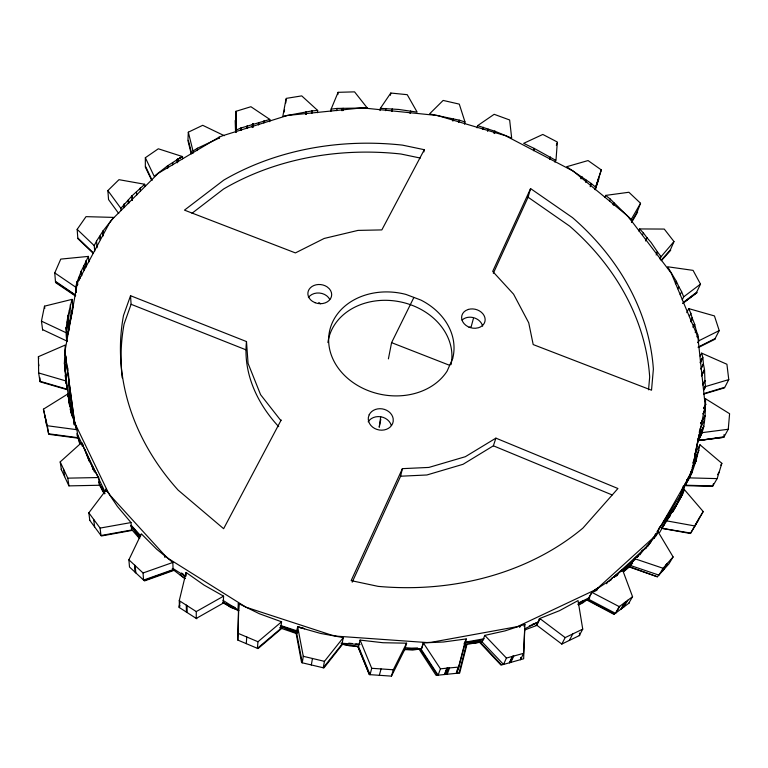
<?xml version="1.0" encoding="UTF-8"?>
<svg xmlns="http://www.w3.org/2000/svg" width="768" height="768" viewBox="0 0 768 768"><rect width="100%" height="100%" fill="white"/><g stroke="black" fill="none" stroke-linecap="round" stroke-linejoin="round"><path stroke-width="1.15" d="M179.27 600.662L179.424 607.594L196.253 618.422L223.315 603.091L223.584 596.16L204.106 585.139L186.077 572.458L179.27 600.662L196.262 611.578L196.253 618.422L196.829 618.768M197.424 150.566L197.434 148.243L218.755 138.269L218.774 137.357L222.547 135.763L287.539 115.44L360.509 108.029L367.238 107.933L337.046 108.432L331.123 109.114L330.874 111.37M723.811 437.309L698.16 440.506C705.763 429.12 705.187 412.886 705.59 398.803L729.6 413.712L728.256 429.264L723.811 437.309L697.834 440.65L694.666 456.077M700.886 422.602L700.838 423.658L705.014 416.035M219.053 138.144L219.283 137.136L219.274 138.048M342.787 644.026L323.914 667.939L302.275 662.803L296.669 633.283L297.629 626.592L304.637 628.694L297.696 626.957L296.746 633.658L281.693 628.474L258.038 648.605L237.802 640.07L238.474 610.55L223.315 603.091M237.802 640.07L238.877 603.677L238.31 603.398L237.907 610.656L238.464 610.906L238.867 604.022M238.31 603.398L259.421 613.766L281.578 621.802L280.781 628.541L257.395 648.355L257.981 641.741L281.578 621.802M236.035 132L235.968 111.312L250.915 106.723L269.837 119.414L269.702 121.68M236.486 132.154L235.968 111.312M240.922 130.262L241.008 127.987L269.837 119.414M241.152 130.186L241.238 127.92M241.373 130.099L241.459 127.834M524.717 629.597L523.651 658.771L503.539 664.445L501.581 664.944L479.99 642.01L481.824 641.626L503.539 664.445L506.429 658.061L523.546 653.347L524.89 624.384L504.97 630.902L484.781 635.395L482.122 641.933L472.915 643.459M66.931 341.568C64.397 327.35 68.592 313.046 72.058 299.366L44.496 306.163L41.453 321.149L42.662 330.192M246.749 128.525L246.845 126.259M246.979 128.448L247.075 126.182M247.2 128.371L247.296 126.106M247.43 128.294L247.526 126.029M66.182 357.274L66.067 359.616L65.242 353.328M252.25 127.546L252.413 124.147M252.49 127.488L252.653 124.09M252.71 127.402L252.874 124.003M252.95 127.344L253.104 123.946M253.219 126.125L253.334 123.859M520.627 657.446L520.512 659.75L523.546 653.347M64.963 351.226L77.347 282.931L109.68 222.538M66.058 357.946L65.51 371.338L66.259 383.856L64.397 363.005L65.27 345.043L38.4 356.678L38.659 372.96L40.032 381.792L67.603 389.808M278.707 426.653C257.405 403.891 243.024 373.238 246.49 341.568L130.55 295.709L123.494 315.523A268.31 220.282 11.1 0 0 178.157 490.147L223.632 528.701L281.203 419.971M699.667 433.162L699.83 430.099M258.432 124.8L258.547 122.534M258.605 124.742L258.72 122.477M263.866 122.976L263.99 120.701M699.274 432.49L699.629 430.474L699.504 434.669L696.95 445.661M246.278 643.642L246.758 636.989L238.195 633.379M285.792 102.95L286.042 99.533M724.061 434.563L723.869 436.81L697.834 440.65M68.477 329.875L69.101 323.866L72.73 309.072M305.731 114.288L305.933 112.022L311.654 110.957L317.674 110.448L317.443 112.714M305.971 114.24L306.173 111.984M306.211 114.211L306.413 111.955M648.538 389.827L649.68 377.011A266.102 219.331 11.1 0 0 569.654 226.128L528.077 197.213L530.582 188.582L572.506 217.622A268.31 220.282 11.1 0 1 653.376 369.139L651.523 390.202L533.194 344.573L528.73 322.81L513.581 294.182L492.682 271.392L530.582 188.582M311.443 113.222L311.654 110.957M311.693 113.194L311.904 110.938M311.923 113.155L312.144 110.89M71.789 314.198L67.152 336.336L66.115 327.61M337.834 94.589L338.093 92.323L354.557 91.862L367.402 108.144L364.589 108.096M336.787 110.688L337.046 108.432M341.808 110.669L342.077 108.413M342.701 110.602L342.979 108.346M342.97 110.592L343.238 108.336M368.17 421.824A12.48 10.608 11.3 0 1 380.698 416.765L379.219 427.229L380.794 419.386M380.035 110.582L380.371 108.336L390.787 93.034L407.242 94.685L417.13 112.118L398.717 109.45L380.371 108.336M385.536 110.669L385.882 108.422M390.432 95.29L390.787 93.034M297.629 626.592L303.283 656.304L302.275 662.803L301.603 662.63L296.064 633.11M391.699 111.35L392.054 109.114M391.949 111.379L392.304 109.133M685.363 483.494L678.163 501.907L666.336 521.357L667.651 519.571M311.347 664.954L312.451 658.474L303.283 656.304M410.122 113.405L410.506 111.168M410.362 113.434L410.755 111.197M284.17 112.061L284.563 109.824M692.294 467.357L696.154 460.406L699.974 444.768L721.862 463.334L717.149 478.618L712.579 486.413L684.787 485.645L683.664 490.157L663.187 522.067M694.022 459.965L695.779 452.266L699.974 444.768M697.91 440.198L698.208 438.557M698.515 436.81L698.842 434.966M297.696 626.957L320.544 633.427L343.306 637.613L324.451 661.344L323.232 667.795L342.163 643.92M423.878 151.92L424.301 149.702L402.49 145.133A268.31 220.282 11.1 0 0 223.805 180.086L184.474 210.134L295.411 252.912L324.192 238.454L358.013 230.4L381.84 229.91L424.301 149.702M388.406 358.877L391.584 342.653L413.894 297.427M695.971 460.867L691.978 472.598L685.152 484.742L691.987 470.803L705.187 405.475L697.891 337.133L671.338 273.302L628.656 217.162M72.029 313.037L72.48 310.877M343.306 637.613L341.933 644.208L350.035 645.254M452.909 121.152L453.379 118.934L429.523 113.914L443.146 100.426L459.283 104.122L464.995 121.958L464.506 124.176M458.736 122.371L459.216 120.154L453.379 118.934M694.608 456.029L695.28 453.034M477.101 127.872L477.61 125.654L494.16 114.307L509.645 119.981L511.67 138.077L495.139 131.338L477.61 125.654M696.835 446.314L695.779 452.266M500.947 665.098L479.405 642.134L466.934 644.438L459.686 672.989L438.134 675.168L421.027 649.114L404.65 649.718L406.608 643.19L383.03 642.73L360.086 640.099L358.55 646.666L349.872 645.888L342.576 644.294M352.195 582.182L400.608 476.218L402.394 468.653L428.89 467.424L465.35 456.701L495.907 438.144L617.933 488.515L582.941 528.067A268.31 220.282 11.1 0 1 378.125 586.368L351.149 580.627L402.394 468.653M482.928 129.485L483.456 127.277M179.424 607.594L179.962 605.347M487.565 131.328L488.093 129.12M178.877 607.229L180.029 602.573M494.131 133.373L494.678 131.165M494.362 133.469L494.899 131.261M494.592 133.546L495.139 131.338M459.024 673.075L466.339 644.544L466.934 644.438M456.97 673.334L463.92 646.474M360.086 640.099L371.712 668.294L370.051 674.669L369.37 674.611L357.782 646.253L350.266 645.283M76.301 292.55L75.686 287.146L77.002 282.173L81.322 270.998L88.426 256.397L60.758 259.104L54.758 272.899L55.546 282.557L75.389 295.997M457.498 668.947L456.307 673.421L458.765 667.075L466.234 638.928L443.472 642L423.341 642.902L421.229 649.421L419.328 649.536L436.051 675.322L438.134 675.168L440.429 668.832L423.341 642.902M72.077 312.816L72.614 310.848M473.386 318.557L471.168 326.774L469.046 327.398M369.37 674.611L357.782 646.253L358.416 646.33L370.051 674.669L379.325 675.293L381.072 668.928L393.312 669.773L406.608 643.19M533.539 150.576L534.154 148.397M533.75 150.701L534.365 148.512L523.67 143.338L542.803 134.448L557.338 142.022L555.974 160.454L534.365 148.512M678.826 500.458L683.318 486.01M379.325 675.293L391.45 676.138L393.312 669.773M69.552 327.917L67.21 335.866L66.125 327.37M549.638 159.302L550.291 157.123M549.859 159.418L550.502 157.238M556.349 145.306L557.011 143.117M685.344 485.213L689.52 477.878L690.595 474.298L689.136 477.869L717.149 478.618M685.613 484.32L686.419 481.651M554.918 162.154L555.581 159.984M713.424 483.725L712.742 485.923L684.96 485.203L689.261 477.562M697.642 439.987L699.504 434.669L703.699 427.094M594.854 189.379L601.315 169.92L588.058 160.56L566.659 166.723L591.274 183.504L595.728 187.296L594.989 189.437M595.728 187.296L601.315 169.92M421.315 649.555L423.427 643.037M595.248 189.677L598.752 178.858L598.339 178.55M580.963 178.646L581.683 176.486M581.174 178.771L581.885 176.621M595.19 189.638L598.752 178.858M400.608 476.218L426.883 474.979L463.046 464.294L493.373 445.805L495.907 438.144M686.688 481.181L687.283 479.453M585.686 182.352L586.406 180.192M590.179 186.73L591.274 183.504M130.55 295.709L131.088 304.291L124.09 324.029A266.102 219.331 11.1 0 0 122.218 377.856M604.886 197.539L605.645 195.408L628.906 192.259L640.55 203.27L637.248 211.766L631.382 221.933M609.542 201.226L610.32 199.094L605.645 195.408M612.902 204.634L613.68 202.502L610.32 199.094M613.757 205.392L614.544 203.261L613.68 202.502M444.442 674.515L446.803 668.179L458.765 667.075M444.778 674.486L447.139 668.141M445.114 674.458L447.475 668.112M445.939 674.381L448.31 668.035M447.187 674.256L449.568 667.91M464.15 644.362L466.234 638.928M672.893 511.555L682.771 493.738L684.365 489.61L703.2 511.536L695.021 525.994L690.432 533.52L661.67 528.288L666.019 520.752L695.021 525.994M638.813 231.043L639.648 228.941L664.262 229.066L673.978 241.555L670.358 249.898L661.094 260.304M642.499 234.96L643.344 232.858L639.648 228.941M658.781 528.614L678.163 501.907L682.771 493.738M645.542 240.691L646.819 237.552M645.677 240.874L646.963 237.734L643.344 232.858M331.123 109.114L338.093 92.323M656.448 253.766L657.322 251.683L651.062 242.438L646.963 237.734M656.15 254.995L657.466 251.875M659.731 258.595L660.778 256.339M659.99 258.979L661.056 256.714L657.322 251.683M519.658 627.437L520.512 625.555M675.398 283.354L676.33 281.309L667.574 266.755L693.072 270.374L700.502 284.112L696.614 292.282L683.597 302.16M675.494 283.565L676.33 281.309M675.619 283.766L676.416 281.51M493.334 273.264L528.077 197.213M677.875 288.768L678.816 286.723L676.55 281.712M524.026 626.266L524.89 624.384M509.434 662.774L512.371 656.381M509.741 662.688L512.688 656.294M510.058 662.602L512.995 656.208M680.189 294.72L681.6 291.658L678.816 286.723M510.826 662.39L513.782 655.997M682.253 299.894L683.674 296.842L700.502 284.112M672.739 512.016L682.31 494.65M691.978 472.598L689.52 477.878M540.086 618.71L536.429 625.565L539.779 618.49L565.181 637.594L582.739 629.136L578.054 600.586L559.526 610.675L539.242 618.701M539.779 618.49L536.429 625.565L524.707 629.971M686.774 312.653L688.704 308.611L714.442 315.926L719.222 330.595L715.094 338.582L698.141 347.088M172.272 568.57L174.365 570.23L144.509 580.934L129.504 567.024L128.89 559.805L141.341 533.827L156.634 549.178L172.858 562.445L173.069 569.626L184.858 578.669M689.414 316.387L690.864 313.354L688.704 308.611M690.624 320.794L692.083 317.779L690.864 313.354M690.95 321.59L692.41 318.576L692.083 317.779M691.018 321.83L692.41 318.576M693.091 327.034L694.512 323.808L692.477 318.806M693.178 327.254L694.512 323.808M693.725 326.496L694.646 324.25M693.821 326.736L694.714 324.49M695.203 332.467L696.192 330.47L694.8 324.73M696.797 336.826L697.795 334.838L696.192 330.47M391.45 676.138L404.813 649.392M697.92 342.614L698.918 340.627L697.795 334.838M697.958 342.71L698.947 340.723L719.222 330.595M94.733 251.146L94.234 245.645L96.518 241.114L102.96 231.062L112.109 219.437L158.285 173.27L218.774 137.357M700.166 356.102L701.674 353.146L726.922 364.262L728.765 379.603L724.522 387.869L703.555 394.128M700.214 362.189L702.749 357.254L701.674 353.146M700.253 362.659L702.749 357.254M700.368 363.139L702.787 357.734M698.573 519.706L694.858 525.792L699.091 518.218M700.867 368.774L703.411 363.859M700.886 368.995L703.43 364.09L702.902 358.214M701.434 375.456L704.506 369.581L703.43 364.09M701.443 375.677L704.506 369.581M701.491 375.907L704.506 369.802M536.112 625.315L536.65 625.104L561.802 644.074L565.181 637.594M589.786 597.648L582.403 603.158L578.458 604.848L586.435 599.779L613.949 614.352L628.646 603.398L632.554 596.698L622.445 569.539L607.901 581.654L591.782 592.301L588.23 599.05L587.242 599.664M592.214 591.984L588.23 599.05L615.437 613.296L619.258 606.643L632.554 596.698M702.864 384.384L704.918 380.496M702.902 385.066L704.938 380.947L704.554 370.032M593.846 591.965L594.864 590.035L597.965 587.914L653.856 537.216L655.939 534.595M594.797 591.274L595.814 589.334M595.018 591.11L596.045 589.181M561.802 644.074L569.347 640.416L572.803 633.917M596.438 590.17L597.466 588.24M596.563 590.688L598.109 587.789M703.603 389.578L705.149 386.669L728.765 379.603M703.891 389.491L705.437 386.582M703.622 390.029L705.149 386.669M703.93 389.942L705.475 387.034L704.938 380.947M704.554 400.723L705.59 398.803M606.624 583.747L607.67 581.798M569.347 640.416L579.206 635.664L582.739 629.136M703.709 408.106L705.821 404.035M703.632 408.355L705.802 404.496M611.098 579.859L612.154 577.901M703.027 413.779L705.139 409.718M703.027 414.01L705.11 410.179M616.656 575.971L617.722 574.013M701.405 422.246L705.062 415.565M700.838 423.418L705.024 415.795M621.37 571.498L622.445 569.539M699.878 429.072L704.15 420.998M699.638 433.699L703.834 426.125M699.533 434.179L703.728 426.595M698.15 440.611L702.029 433.104M624.528 570.854L630.605 565.546L634.474 558.624L647.05 546.096L658.243 532.051L673.114 556.925L668.928 563.837L657.379 576.797L629.098 566.928L623.99 571.363M637.027 557.51L638.141 555.533M637.382 557.098L638.496 555.11M637.805 556.733L638.918 554.746M639.821 554.918L642.058 550.934M640.502 553.766L642.182 550.781M642.144 551.587L643.267 549.59M694.781 457.93L698.976 450.461M697.459 454.55L693.13 462.365L697.421 454.666M692.938 463.21L697.133 455.77M644.448 549.552L645.581 547.555M645.734 548.266L646.867 546.269M645.926 548.093L647.501 545.491M646.982 546.893L648.115 544.896M694.234 526.81L690.71 533.069L661.67 528.288M692.477 466.896L696.154 460.406M648.173 545.587L650.438 541.574M648.106 546.01L650.947 540.998M692.093 468.058L695.856 461.357M649.766 543.466L651.466 540.451M650.496 542.707L653.347 537.677M690.922 471.677L693.533 467.059M652.714 539.232L653.856 537.216M653.51 538.147L655.133 535.526M691.066 472.07L692.112 470.227M689.904 474.49L691.987 470.803M653.933 537.936L655.651 534.912M653.818 538.339L656.102 534.317M687.12 479.923L691.459 472.09M687.034 480.144L691.219 472.79M654.211 538.349L655.354 536.333M655.949 536.093L658.243 532.051M661.958 527.875L666.019 520.752M659.597 532.522L666.365 520.819M665.731 522.365L669.811 515.213M684.365 489.61L679.949 496.589M615.917 612.95L619.738 606.298M655.027 536.266L690.874 473.827M640.55 203.27L631.018 219.792L629.155 217.814M620.794 609.235L624.643 602.573M621.37 608.813L625.382 602.026M631.718 222.288L637.603 212.122L637.248 211.766M622.243 608.15L626.112 601.469M623.933 606.893L627.811 600.211M720.758 465.187L721.862 463.334M717.542 474.73L719.194 471.974M673.114 556.925L663.072 568.272L658.944 575.126L630.605 565.546M662.304 571.267L666.538 564.288M662.573 570.96L666.912 563.875M663.216 570.24L667.363 563.357M662.045 528.355L664.714 523.968M698.851 518.678L703.2 511.536M464.246 645.197L466.339 644.544M109.872 222.298L113.712 217.402L86.016 216.653L77.165 229.354L77.846 238.646L93.13 253.248M654.547 535.526L655.805 533.578M657.053 531.629L660.797 525.792M676.522 505.421L665.741 521.165M668.938 517.699L670.224 515.837M642.019 552L643.277 550.234M139.469 538.483L132.384 530.352L101.338 535.997L89.789 520.349L88.829 512.822L106.454 489.562L106.157 489.101L106.166 491.587M121.008 210.557L120.854 208.32L131.923 195.917L144.749 184.262L144.854 186.509M462.048 320.083C468.384 314.246 480.461 317.731 482.64 326.112M673.978 241.555L661.056 256.714M661.373 260.688L670.656 250.301L670.358 249.898M118.733 213.523L108.547 199.574L107.866 190.579L118.973 179.674L144.749 184.262M628.675 566.899L632.602 563.165M587.222 599.28L588.403 598.186L578.256 603.062M608.64 581.712L611.616 579.014M613.987 576.854L645.917 547.834M77.002 433.44L104.966 491.722L99.341 484.291L99.898 485.242L68.938 485.885L61.392 469.728L60.192 461.894L81.658 442.57L89.155 460.579L98.65 477.533L99.514 485.251L104.899 493.574M614.054 576.941L635.194 559.44M177.946 161.674L177.907 159.418L182.218 156.47L167.424 165.926L154.176 176.294L145.354 157.728L158.314 148.79L182.515 156.566L182.544 158.832M629.549 602.669L628.646 603.398M191.99 213.283L223.584 189.005A266.102 219.331 11.1 0 1 400.954 154.013L420.336 158.064M682.867 303.293L696.845 292.723L696.614 292.282M577.891 604.493L582.576 600.989M614.17 577.286L617.923 574.474M622.618 570.95L631.075 564.605M682.829 303.216L696.845 292.723M145.354 157.728L145.334 167.088L151.757 180.413M68.678 399.245L69.014 402.096L68.227 393.725L43.43 409.171L48.605 433.776L48.758 434.304L78.509 438.23M192.998 153.322L192.998 150.989L197.434 148.243M177.907 159.418L182.515 156.566M196.262 611.578L223.584 596.16M579.206 635.664L579.754 635.376L579.36 633.005M224.294 135.696L202.704 125.309L188.323 132.182L187.92 140.602L191.232 153.859M698.294 347.568L715.248 339.101L715.094 338.582M524.621 628.838L538.166 622.33M594.864 590.035L517.354 626.63L431.338 642.288L426.941 642.547L336.528 636.163L331.507 635.098L246.269 607.296M529.286 625.968L536.842 622.723L532.474 624.374M236.563 129.888L241.008 127.987M144.029 580.522L173.904 569.856M173.069 569.626L143.549 580.099L143.059 572.976L128.89 559.805M143.059 572.976L172.858 562.445M235.67 120.432L235.181 120.595L235.574 132.182M703.517 393.677L724.474 387.379M464.208 645.35L466.243 644.928M464.467 642.346L484.291 638.717M88.829 512.822L100.099 528.086L131.002 522.566L131.587 530.006M464.458 642.682L483.101 640.022M702.422 432.605L728.256 429.264M305.933 112.022L282.835 116.294L286.128 98.4L301.728 95.885L317.674 110.448M440.429 668.832L446.803 668.179M417.648 647.962L404.909 649.248L412.57 650.074L421.325 648.826L404.726 647.664M464.15 643.325L481.824 641.626M60.192 461.894L67.805 478.147L98.65 477.533M371.712 668.294L381.072 668.928M341.04 643.19L359.674 644.496M363.696 108.01L437.414 115.517L505.354 135.648L573.216 171.12L626.467 214.963L631.133 219.581L614.544 203.261M348.739 643.162L352.253 643.536M355.776 643.92L359.933 644.448M43.43 409.171L47.318 425.741L76.934 429.706L77.971 437.693L77.088 434.515M78.346 437.75L48.605 433.776L47.318 425.741M312.451 658.474L324.451 661.344M38.659 372.96L66.067 380.976L67.171 389.213L40.003 381.274L39.946 377.808M459.216 120.154L464.995 121.958M280.445 625.459L297.216 630.941M634.474 558.624L663.072 568.272M629.05 566.534L657.379 576.797M279.571 627.744L281.693 628.474M280.378 625.766L298.109 632.314M391.584 342.653L449.683 365.338M131.088 304.291L246.067 349.862M493.373 445.805L612.125 494.928M235.066 607.546L223.123 602.582M280.666 626.486L296.842 633.216M246.758 636.989L257.981 641.741M41.453 321.149L65.875 332.621M42.739 329.693L66.96 341.088M245.606 606.979L168.518 558.624L164.803 555.389L110.41 495.619M591.782 592.301L619.258 606.643M586.896 599.482L614.429 614.016M172.886 568.445L185.472 576.451M222.854 600.25L238.906 610.454L230.544 607.373L222.922 602.083M55.728 282.096L75.581 295.478M318.787 302.496L320.65 303.763M54.758 272.899L75.686 287.146M55.91 281.635L75.677 295.123M181.546 573.379L185.357 576.019M179.952 574.656L185.27 578.525M181.603 573.053L183.485 574.483M77.165 229.354L94.234 245.645M78.106 238.234L93.35 252.826M131.002 522.566L117.427 506.467L105.936 489.398M484.781 635.395L506.429 658.061M131.28 525.389L140.774 535.843M132.384 530.352L132.01 529.93L100.963 535.517L100.099 528.086M104.746 493.824L102.634 491.28L98.688 481.968M131.107 525.494L140.054 536.246M280.877 420.586L260.592 394.685L248.074 363.408L246.49 341.568M130.637 525.677L139.872 538.003M107.866 190.579L120.854 208.32M89.453 519.859L89.789 520.349M420.403 649.142L437.462 675.216M110.045 495.091L107.837 491.683L75.446 424.368L74.352 420.442L64.954 351.782M145.738 166.79L152.064 180.154M61.162 469.21L61.392 469.728M82.493 443.75L83.414 445.93M86.611 453.466L94.502 472.099M681.6 291.658L683.674 296.842M76.934 429.706L71.357 412.157L67.92 393.917L70.109 406.33L69.494 402.902L69.59 406.531M77.213 435.763L80.39 443.856M70.128 409.21L74.323 420.586L65.107 352.512M84.806 449.203L89.174 461.136M78.163 438.182L79.738 443.99M188.323 132.182L192.998 150.989M188.371 140.371L191.645 153.61M69.542 404.371L70.022 406.454M70.31 407.731L71.386 412.56M44.64 416.774L44.746 417.293M65.146 375.581L66.067 380.976M66.442 384.931L67.171 389.213M68.227 393.725L69.168 399.341M45.11 416.314L46.416 424.397M38.525 363.696L38.861 365.779M38.4 356.678L38.736 358.771M63.485 468.902L64.656 476.688M67.805 478.147L68.938 485.885M44.496 306.163L44.813 308.314M71.242 411.667L71.549 413.981M70.243 405.725L71.328 413.846M64.397 363.005L66.211 377.549M65.107 369.494L68.41 396.883M67.92 393.917L69.014 402.096M68.525 399.456L69.149 404.112M74.352 420.442L74.957 425.04M73.613 418.829L74.371 424.579M73.315 417.946L74.227 424.848M75.446 424.368L76.051 428.957M81.658 442.57L82.08 445.968M67.411 321.35L68.429 330.106M67.334 321.811L68.352 330.566M93.696 519.408L94.618 526.886M68.045 315.322L69.101 323.866M68.016 315.552L68.995 324.557M67.872 316.243L68.928 324.787M69.456 310.147L70.474 318.893M70.282 304.829L71.309 313.421M72.058 299.366L73.075 307.978M92.525 466.368L92.794 468.595M92.285 465.898L92.678 469.238M77.51 282.509L77.76 284.678M77.155 281.741L77.52 284.995M77.098 281.962L77.338 284.131M77.002 282.173L77.242 284.342M79.018 277.872L79.258 280.051M79.546 276.413L79.776 278.592M79.469 276.634L79.709 278.813M79.277 277.075L79.507 279.254M81.322 270.998L81.715 275.568M81.149 271.421L81.61 275.779M80.966 271.843L81.322 275.117M106.157 489.101L106.387 491.29M83.875 266.016L84.326 270.384M83.77 266.218L84.048 269.712M85.834 260.918L86.304 266.602M85.642 261.331L86.189 266.803M88.426 256.397L88.973 261.878M96.518 241.114L97.114 247.728M100.022 236.179L100.31 239.491M99.888 236.362L100.176 239.683M67.805 367.987L67.997 370.291M68.304 373.738L68.602 377.194M68.976 381.494L71.99 416.208M102.96 231.062L103.325 235.488M102.845 231.254L103.219 235.68M102.701 231.437L103.075 235.872M135.226 565.67L135.782 572.842M134.995 565.45L135.552 572.63M134.755 565.229L135.312 572.41M124.291 203.962L124.502 207.312M124.147 204.134L124.358 207.485M123.984 204.298L124.195 207.648M128.371 200.064L128.563 203.424M128.198 200.227L128.4 203.578M128.515 199.891L128.717 203.251M131.923 195.917L132.173 200.39M132.25 195.59L132.346 200.237M136.493 191.856L136.656 195.226M140.256 187.882L140.419 191.242M164.803 555.389L164.88 557.453M68.477 373.642L69.446 401.722M167.626 165.802L167.674 168.058M167.424 165.926L167.472 168.182M167.798 165.658L167.856 167.914M172.666 162.653L172.714 164.909M177.341 159.226L177.389 162.614M177.13 159.35L177.187 162.73M177.523 159.091L177.581 162.48M186.077 572.458L186.115 576.01M186.586 605.338L186.672 612.24M186.307 605.155L186.394 612.058M186.864 605.52L186.95 612.413M380.698 416.765A12.48 10.608 11.3 0 1 391.286 425.462M308.39 297.542A11.846 9.533 7 0 1 319.44 293.03A11.846 9.533 7 0 1 329.741 299.424M327.917 342.566A62.573 51.302 11.1 0 1 398.4 301.498A62.573 51.302 11.1 0 1 451.037 364.627M369.187 414.768L368.362 417.437A12.586 10.656 11.3 0 0 379.296 430.003A12.586 10.656 11.3 0 0 393.216 421.344L393.158 418.55A12.586 10.656 11.3 0 0 382.262 408.883A12.586 10.656 11.3 0 0 369.187 414.768M452.63 358.723L447.082 371.174A63.082 51.523 11.1 0 1 367.19 390.221A63.082 51.523 11.1 0 1 331.728 324.048A63.082 51.523 11.1 0 1 405.946 294.422L420.883 300.067A63.082 51.523 11.1 0 1 452.63 358.723M468.384 309.418L465.802 310.531A11.914 9.514 14.9 0 0 462.73 321.725A11.914 9.514 14.9 0 0 475.498 328.262L478.435 327.763A11.914 9.514 14.9 0 0 484.022 315.466A11.914 9.514 14.9 0 0 468.384 309.418M315.082 302.707L312.394 301.306A11.942 9.571 7 0 1 310.416 287.76A11.942 9.571 7 0 1 327.12 286.867L329.29 288.749A11.942 9.571 7 0 1 329.155 300.432A11.942 9.571 7 0 1 315.082 302.707"/></g></svg>
